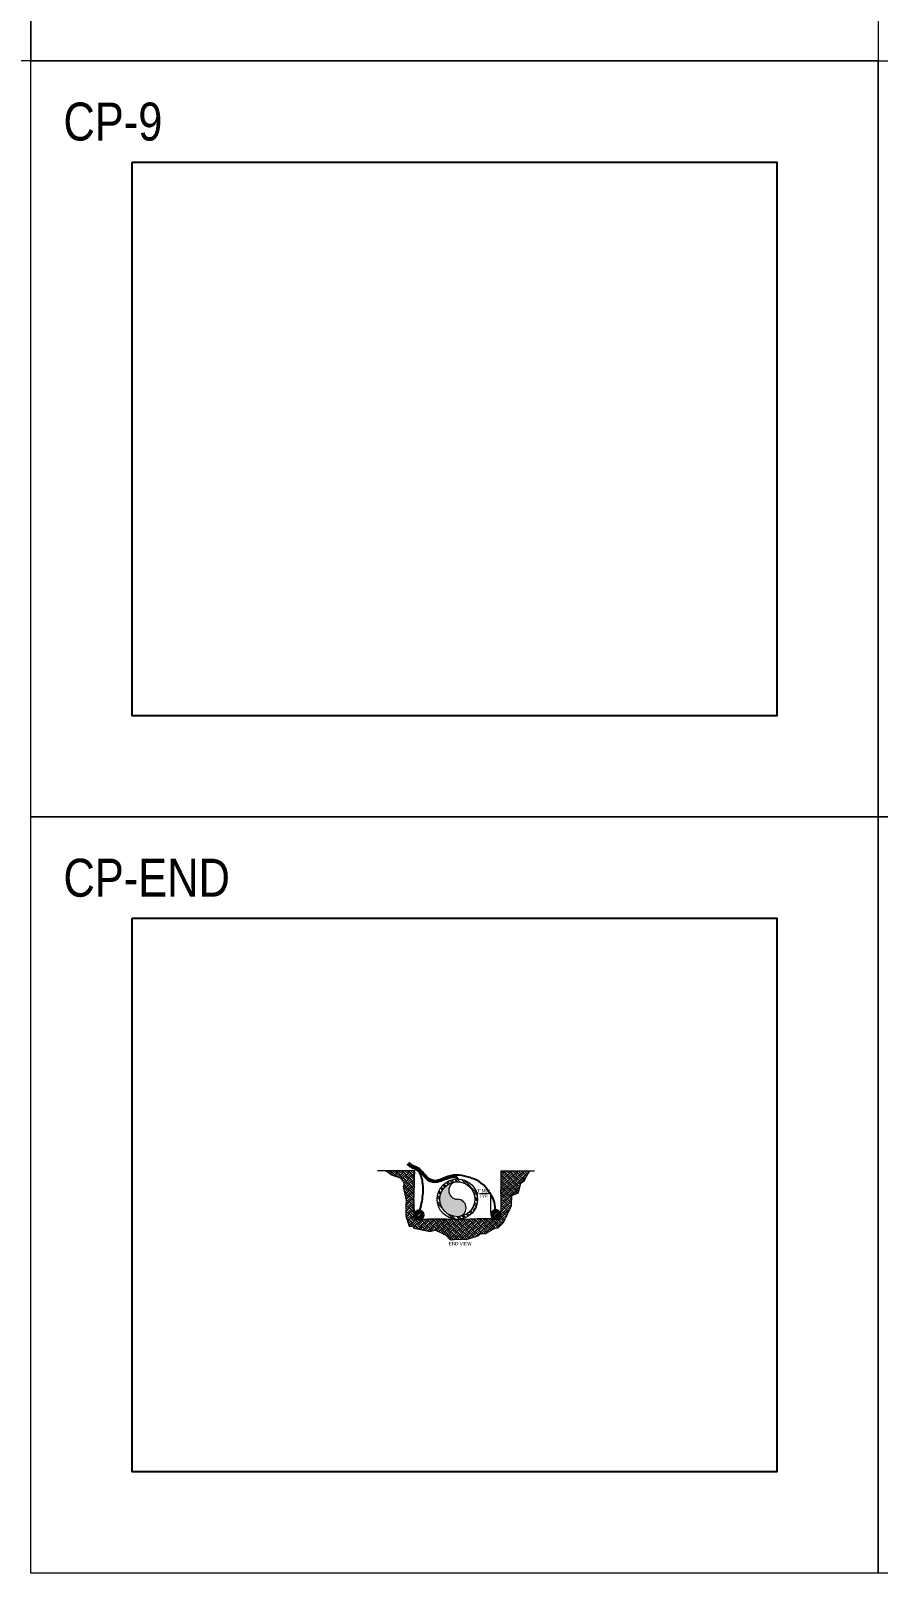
# Model space of a CAD drawing. Header units: inches. Extents: x 0 to 4744, y 0 to 4696.
# Drawn here: x 1618 to 2372, y 2075 to 3448 of the extents above; entities that cross this region are included whole.
import ezdxf

# ---------------------------------------------------------------- set-up
doc = ezdxf.new("R2010")
doc.units = ezdxf.units.IN
doc.header["$LTSCALE"] = 0.2
doc.header["$MEASUREMENT"] = 0
doc.layers.add('E-ANDS', color=171, linetype='Continuous')
for name, color, linetype, lineweight in [('E-WELD', 52, 'Continuous', 15), ('E-WIRE-LEAD', 50, 'Continuous', 25), ('G-ANNO', 122, 'Continuous', 20), ('G-ANNO-DIMS', 3, 'Continuous', 20), ('G-DIMS-JOG', 6, 'Continuous', 20), ('MS-LABL-1', 142, 'Continuous', 13), ('MS-LABL-2', 30, 'Continuous', 25), ('O-ERTH', 33, 'Continuous', 20), ('U-PIPE', 4, 'Continuous', 15)]:
    doc.layers.add(name, color=color, linetype=linetype, lineweight=lineweight)
doc.styles.get("Standard").update_dxf_attribs({"font": 'ARIALN.TTF'})
doc.dimstyles.get("Standard").update_dxf_attribs({"dimtxt": 2, "dimasz": 3, "dimexe": 0.18, "dimexo": 0.0625, "dimgap": 0.09, "dimtad": 0, "dimtih": 1, "dimtoh": 1, "dimdec": 4, "dimzin": 0, "dimdsep": 46, "dimlunit": 4, "dimtxsty": 'Standard', "dimcen": 0.09, "dimclrd": 256, "dimclre": 256, "dimclrt": 256, "dimadec": 0, "dimazin": 0, "dimtfac": 1, "dimtdec": 4, "dimtofl": 0, "dimtmove": 0, "dimatfit": 3, "dimfxl": 1, "dimtolj": 1, "dimtzin": 0, "dimlwd": -1, "dimlwe": -1, "dimarcsym": 0})

# ---------------------------------------------------------------- blocks, each defined once
blk = doc.blocks.new('*D1')
at = {"layer": 'Defpoints', "color": 0, "transparency": 16777216}
for p in [(2015.4, 2408.1), (2027.2, 2413.1), (2027.2, 2395.5)]:
    blk.add_point(p, dxfattribs=at)
at = {"layer": 'G-ANNO-DIMS', "transparency": 16777216}
for p, q in [((2015.4, 2408.6), (2015.4, 2413.6)), ((2019.9, 2413.1), (2022.7, 2413.1)), ((2027.2, 2396), (2027.2, 2413.6))]:
    blk.add_line(p, q, dxfattribs=at)
for points in [[(2019.9, 2413.9), (2019.9, 2412.4), (2015.4, 2413.1)], [(2022.7, 2413.9), (2022.7, 2412.4), (2027.2, 2413.1)]]:
    blk.add_solid(points, dxfattribs=at)
at = {"layer": 'G-ANNO-DIMS', "transparency": 16777216, "insert": (2021.3, 2413.1), "char_height": 2, "attachment_point": 5}
blk.add_mtext("\\A1;{\\H1.5x;1' MIN.\\PTYP.}", dxfattribs=at)

msp = doc.modelspace()

# ---------------------------------------------------------------- hatches: boundary and pattern name
at = {"layer": 'E-ANDS'}
h = msp.add_hatch(dxfattribs=at)
h.set_pattern_fill('AR-SAND', color=256, scale=0.540805, angle=180)
h.set_pattern_definition([(217.5, (-242.25044, 1017.5834), (0.03406715, -1.04203683), [0, -0.8220243, 0, -0.9193693, 0, -0.8788089]), (187.5, (-242.2504, 1017.5834), (-0.9571049, -1.526232), [0, -0.44346049, 0, -0.7409035, 0, -0.28392287]), (147.5, (-241.58525, 1017.5834), (-1.68414495, -0.00306045), [0, -0.27040273, 0, -0.97344985, 0, -1.27089285]), (137.5, (-241.5853, 1017.5834), (-1.6257297, -0.47465175), [0, -0.13520137, 0, -0.63815045, 0, -0.73008738])])
edge = h.paths.add_edge_path()
edge.add_spline(control_points=[(1963.45387, 2397.98228), (1963.84398, 2397.97099), (1964.7691, 2397.94421), (1965.79165, 2397.07568), (1967.09802, 2396.31099), (1967.41029, 2394.60877), (1967.55374, 2392.71431), (1966.32365, 2391.04788), (1964.48299, 2390.17856), (1962.50146, 2390.05471), (1960.52097, 2390.80889), (1959.61854, 2392.59458), (1959.24418, 2394.56525), (1960.07709, 2396.3665), (1961.42304, 2397.73261), (1962.73982, 2397.97338), (1963.4044, 2397.98166), (1963.45387, 2397.98228)], knot_values=[0, 0, 0, 0, 1.1402990734, 2.7041692016, 3.8933593696, 5.5009111653, 7.5300148008, 9.483391327, 11.2385852953, 13.5180283045, 15.2922713888, 17.2193169685, 19.2171614342, 21.113543591, 22.9219217251, 24.7693235038, 24.9178993076, 24.9178993076, 24.9178993076, 24.9178993076], degree=3, periodic=0)
h.paths.add_polyline_path([(1965.95387, 2394.01067, 1), (1960.95387, 2394.01067, 1)], flags=16)
h = msp.add_hatch(dxfattribs=at)
h.set_pattern_fill('ANSI32', color=256, scale=7, angle=180)
h.set_pattern_definition([(225, (-242.2504, 1017.5834), (1.8561553, -1.8561553), []), (225, (-243.488, 1017.5834), (1.8561553, -1.8561553), [])])
h.paths.add_polyline_path([(1965.95387, 2394.01067, 1), (1960.95387, 2394.01067, 1)])
h = msp.add_hatch(dxfattribs=at)
h.set_pattern_fill('AR-SAND', color=256, scale=0.540805, angle=180)
h.set_pattern_definition([(217.5, (-174.1754, 1018.0067), (0.03406715, -1.04203683), [0, -0.8220243, 0, -0.9193693, 0, -0.8788089]), (187.5, (-174.1754, 1018.0067), (-0.9571049, -1.526232), [0, -0.44346049, 0, -0.7409035, 0, -0.28392287]), (147.5, (-173.5102, 1018.0067), (-1.68414495, -0.00306045), [0, -0.27040273, 0, -0.97344985, 0, -1.27089285]), (137.5, (-173.5102, 1018.0067), (-1.6257297, -0.47465175), [0, -0.13520137, 0, -0.63815045, 0, -0.73008738])])
edge = h.paths.add_edge_path()
edge.add_spline(control_points=[(2031.5289, 2398.40559), (2031.919, 2398.3943), (2032.84413, 2398.36753), (2033.86668, 2397.49899), (2035.17305, 2396.7343), (2035.48532, 2395.03208), (2035.62877, 2393.13763), (2034.39868, 2391.47119), (2032.55802, 2390.60188), (2030.57649, 2390.47803), (2028.596, 2391.2322), (2027.69357, 2393.01789), (2027.31921, 2394.98857), (2028.15212, 2396.78982), (2029.49807, 2398.15592), (2030.81485, 2398.39669), (2031.47943, 2398.40498), (2031.5289, 2398.40559)], knot_values=[0, 0, 0, 0, 1.1402990734, 2.7041692016, 3.8933593696, 5.5009111653, 7.5300148008, 9.483391327, 11.2385852953, 13.5180283045, 15.2922713888, 17.2193169685, 19.2171614342, 21.113543591, 22.9219217251, 24.7693235038, 24.9178993076, 24.9178993076, 24.9178993076, 24.9178993076], degree=3, periodic=0)
h.paths.add_polyline_path([(2034.0289, 2394.43398, 1), (2029.0289, 2394.43398, 1)], flags=16)
h = msp.add_hatch(dxfattribs=at)
h.set_pattern_fill('ANSI32', color=256, scale=7, angle=180)
h.set_pattern_definition([(225, (-174.1754, 1018.0067), (1.8561553, -1.8561553), []), (225, (-175.4129, 1018.0067), (1.8561553, -1.8561553), [])])
h.paths.add_polyline_path([(2034.0289, 2394.43398, 1), (2029.0289, 2394.43398, 1)])
at = {"layer": 'E-WELD'}
h = msp.add_hatch(color=256, dxfattribs=at)
h.dxf.hatch_style = 1
edge = h.paths.add_edge_path()
edge.add_arc((1997.44057, 2408.07346), 18, 87.62227285, 92.62509287)
edge.add_arc((1997.40155, 2426.15047), 0.79122, -6.71427628, 186.961642, ccw=False)
at = {"layer": 'O-ERTH'}
h = msp.add_hatch(dxfattribs=at)
h.set_pattern_fill('EARTH', color=256, scale=15, angle=45)
h.set_pattern_definition([(45, (1683.7536, -3634.5003), (4e-16, 5.3033009), [3.75, -3.75]), (45, (1682.7592, -3633.506), (4e-16, 5.3033009), [3.75, -3.75]), (45, (1681.765, -3632.5116), (4e-16, 5.3033009), [3.75, -3.75]), (135, (1681.765, -3631.8487), (-5.3033009, 4e-16), [3.75, -3.75]), (135, (1682.7592, -3630.8543), (-5.3033009, 4e-16), [3.75, -3.75]), (135, (1683.7536, -3629.86), (-5.3033009, 4e-16), [3.75, -3.75])])
edge = h.paths.add_edge_path()
edge.add_spline(control_points=[(1958.74817, 2408.80349), (1958.97872, 2412.6481), (1959.20926, 2416.4927), (1959.43981, 2433.32805)], knot_values=[74.6873197772, 74.6873197772, 74.6873197772, 74.6873197772, 75.6873197772, 75.6873197772, 75.6873197772, 75.6873197772], weights=[1, 1, 1, 1], degree=3, periodic=0)
edge.add_line((1959.43981, 2433.32805), (1933.99521, 2433.32805))
edge.add_line((1933.99521, 2433.32805), (1939.42127, 2429.38367))
edge.add_line((1939.42127, 2429.38367), (1946.38283, 2427.0297))
edge.add_line((1946.38283, 2427.0297), (1949.76126, 2423.14057))
edge.add_line((1949.76126, 2423.14057), (1949.76126, 2420.47961))
edge.add_line((1949.76126, 2420.47961), (1949.04457, 2419.3538))
edge.add_line((1949.04457, 2419.3538), (1951.70646, 2407.37929))
edge.add_line((1951.70646, 2407.37929), (1951.60403, 2401.95501))
edge.add_line((1951.60403, 2401.95501), (1951.60403, 2399.90809))
edge.add_line((1951.60403, 2399.90809), (1951.60403, 2396.2236))
edge.add_line((1951.60403, 2396.2236), (1951.60403, 2393.97198))
edge.add_line((1951.60403, 2393.97198), (1951.80874, 2391.92507))
edge.add_line((1951.80874, 2391.92507), (1954.57291, 2383.94211))
edge.add_line((1954.57291, 2383.94211), (1957.64421, 2383.94211))
edge.add_line((1957.64421, 2383.94211), (1958.77044, 2382.40688))
edge.add_line((1958.77044, 2382.40688), (1973.20554, 2379.29991))
edge.add_line((1973.20554, 2379.29991), (1977.60778, 2380.66703))
edge.add_line((1977.60778, 2380.66703), (1987.1288, 2375.95915))
edge.add_line((1987.1288, 2375.95915), (1991.01907, 2371.86531))
edge.add_line((1991.01907, 2371.86531), (1998.18547, 2372.47936))
edge.add_line((1998.18547, 2372.47936), (2005.55659, 2372.06995))
edge.add_line((2005.55659, 2372.06995), (2015.58945, 2375.44738))
edge.add_line((2015.58945, 2375.44738), (2017.9442, 2377.59665))
edge.add_line((2017.9442, 2377.59665), (2022.85828, 2377.39195))
edge.add_line((2022.85828, 2377.39195), (2025.52002, 2379.23422))
edge.add_line((2025.52002, 2379.23422), (2031.15078, 2382.40688))
edge.add_line((2031.15078, 2382.40688), (2033.60782, 2382.50924))
edge.add_line((2033.60782, 2382.50924), (2038.41947, 2387.21718))
edge.add_line((2038.41947, 2387.21718), (2040.97893, 2392.74389))
edge.add_line((2040.97893, 2392.74389), (2041.96119, 2394.8649))
edge.add_line((2041.96119, 2394.8649), (2045.6883, 2402.36435))
edge.add_line((2045.6883, 2402.36435), (2045.89301, 2411.26848))
edge.add_line((2045.89301, 2411.26848), (2051.72848, 2413.8271))
edge.add_line((2051.72848, 2413.8271), (2052.75229, 2417.40923))
edge.add_line((2052.75229, 2417.40923), (2053.87838, 2422.21947))
edge.add_line((2053.87838, 2422.21947), (2057.25681, 2424.57344))
edge.add_line((2057.25681, 2424.57344), (2059.3043, 2428.87198))
edge.add_line((2059.3043, 2428.87198), (2061.96618, 2433.27019))
edge.add_line((2061.96618, 2433.27019), (2036.06424, 2433.27019))
edge.add_spline(control_points=[(2036.06424, 2433.27019), (2035.99336, 2418.13872), (2035.92248, 2415.94013), (2035.85161, 2413.74155)], knot_values=[0, 0, 0, 0, 1, 1, 1, 1], weights=[1, 1, 1, 1], degree=3, periodic=0)
edge.add_spline(control_points=[(2035.85161, 2413.74155), (2035.97049, 2410.51678), (2036.08938, 2407.292), (2036.20827, 2404.06723)], knot_values=[1, 1, 1, 1, 2, 2, 2, 2], weights=[1, 1, 1, 1], degree=3, periodic=0)
edge.add_spline(control_points=[(2036.20827, 2404.06723), (2036.09844, 2401.17464), (2035.98861, 2398.28205), (2035.87878, 2395.38945)], knot_values=[2, 2, 2, 2, 3, 3, 3, 3], weights=[1, 1, 1, 1], degree=3, periodic=0)
edge.add_spline(control_points=[(2035.87878, 2395.38945), (2035.93001, 2393.67969), (2035.98124, 2391.96993), (2036.03246, 2390.26017)], knot_values=[3, 3, 3, 3, 4, 4, 4, 4], weights=[1, 1, 1, 1], degree=3, periodic=0)
edge.add_spline(control_points=[(2036.03246, 2390.26017), (2031.92949, 2390.44322), (2016.444, 2390.9791), (1998.71074, 2389.14953), (1980.56493, 2390.98452), (1964.80822, 2389.78853), (1959.66309, 2390.09367), (1959.03488, 2390.137)], knot_values=[4, 4, 4, 4, 16.3136569828, 40.0472865859, 57.2210314148, 70.7986498136, 72.6873197772, 72.6873197772, 72.6873197772, 72.6873197772], weights=[1, 1, 1, 1, 1, 1, 1, 1], degree=3, periodic=0)
edge.add_spline(control_points=[(1959.03488, 2390.137), (1959.11399, 2391.78002), (1959.19311, 2393.42304), (1959.27223, 2395.06607)], knot_values=[72.6873197772, 72.6873197772, 72.6873197772, 72.6873197772, 73.6873197772, 73.6873197772, 73.6873197772, 73.6873197772], weights=[1, 1, 1, 1], degree=3, periodic=0)
edge.add_spline(control_points=[(1959.27223, 2395.06607), (1959.09754, 2399.64521), (1958.92286, 2404.22435), (1958.74817, 2408.80349)], knot_values=[73.6873197772, 73.6873197772, 73.6873197772, 73.6873197772, 74.6873197772, 74.6873197772, 74.6873197772, 74.6873197772], weights=[1, 1, 1, 1], degree=3, periodic=0)
at = {"layer": 'U-PIPE'}
h = msp.add_hatch(dxfattribs=at)
h.set_pattern_fill('ANSI32', color=256, scale=10, angle=270)
h.paths.add_polyline_path([(1979.44057, 2408.07346, 1), (2015.44057, 2408.07346, 1)])
h.paths.add_polyline_path([(2013.00552, 2408.07346, -1), (1981.87562, 2408.07346, -1)], flags=16)
h = msp.add_hatch(color=256, dxfattribs=at)
h.dxf.hatch_style = 1
h.paths.add_polyline_path([(1997.44057, 2392.50851, 1), (1997.44057, 2408.07346, -1), (1997.44057, 2423.63841, 0.4142135624), (1981.87562, 2408.07346, 0.4142135624)])

# ---------------------------------------------------------------- linework, layer by layer
at = {"layer": 'E-ANDS'}
for centre in [(1963.45387, 2394.01067), (2031.5289, 2394.43398)]:
    msp.add_circle(centre, 2.5, dxfattribs=at)
for points in [[(1963.45387, 2397.98228), (1964.58598, 2397.8459), (1965.92288, 2397.03449), (1966.85392, 2396.29467), (1967.35526, 2394.76729), (1967.30751, 2392.73875), (1966.18547, 2391.13978), (1964.61838, 2390.34924), (1962.34191, 2390.2329), (1960.71854, 2390.94885), (1959.71872, 2392.59624), (1959.45327, 2394.57637), (1960.18348, 2396.32653), (1961.50635, 2397.55952), (1963.30531, 2397.97978), (1963.45387, 2397.98228)], [(2031.5289, 2398.40559), (2032.66101, 2398.26922), (2033.99791, 2397.4578), (2034.92895, 2396.71798), (2035.43029, 2395.19061), (2035.38254, 2393.16206), (2034.2605, 2391.56309), (2032.69341, 2390.77256), (2030.41694, 2390.65622), (2028.79357, 2391.37217), (2027.79375, 2393.01955), (2027.5283, 2394.99968), (2028.25851, 2396.74984), (2029.58138, 2397.98283), (2031.38034, 2398.40309), (2031.5289, 2398.40559)]]:
    msp.add_spline(points, degree=3, dxfattribs=at)
at = {"layer": 'E-WELD'}
msp.add_arc((1997.40155, 2426.15047), 0.79122, 353.28572372, 186.961642, dxfattribs=at)
at = {"layer": 'E-WIRE-LEAD'}
for points, knots in [([(1964.09041, 2397.98106), (1964.75793, 2400.7732), (1966.4849, 2407.9969), (1967.63553, 2418.58434), (1964.61492, 2433.5499), (1956.30766, 2435.99891), (1954.01042, 2437.81126), (1953.25197, 2439.37372)], [0, 0, 0, 0, 8.6277809258, 22.3213369347, 31.3521648309, 38.7766654611, 45.5106607291, 45.5106607291, 45.5106607291, 45.5106607291]), ([(1997.40155, 2426.94169), (1995.1905, 2427.59835), (1986.77864, 2427.11129), (1975.98143, 2418.58849), (1965.73883, 2430.47354), (1961.81962, 2435.93107), (1955.07201, 2436.25064), (1953.92907, 2439.58596)], [46.5088744434, 46.5088744434, 46.5088744434, 46.5088744434, 53.0542636898, 72.1472835441, 82.0410537257, 86.4528072447, 101.084529915, 101.084529915, 101.084529915, 101.084529915]), ([(1997.40155, 2426.94169), (1997.15165, 2428.6053), (1988.32213, 2428.8704), (1976.19554, 2419.29825), (1965.95295, 2431.18331), (1962.16438, 2436.45891), (1955.95899, 2436.91963), (1954.42005, 2439.67494)], [42.1340643065, 42.1340643065, 42.1340643065, 42.1340643065, 53.0542636898, 72.1472835441, 82.0410537257, 86.4528072447, 100.1199493146, 100.1199493146, 100.1199493146, 100.1199493146]), ([(2031.3244, 2398.41295), (2031.04423, 2405.80007), (2021.50177, 2422.11127), (2013.66199, 2425.90556), (1991.57739, 2432.45221), (1976.58524, 2420.28315), (1967.18346, 2431.29575), (1962.30311, 2437.08057), (1956.47456, 2437.63246), (1954.72289, 2440.02586)], [0, 0, 0, 0, 6.6803422223, 31.941742502, 53.0542636898, 72.1472835441, 82.0410537257, 86.4528072447, 99.4260229097, 99.4260229097, 99.4260229097, 99.4260229097])]:
    msp.add_open_spline(points, degree=3, knots=knots, dxfattribs=at)
at = {"layer": 'G-DIMS-JOG'}
msp.add_spline([(1953.16412, 2438.36091), (1953.27476, 2439.3961), (1954.59607, 2439.77265), (1954.63742, 2440.88497)], degree=3, dxfattribs=at)
at = {"layer": 'MS-LABL-1'}
for points in [[(863.96691, 4093.67578), (1617.88655, 4093.67578), (1617.88655, 3420.89587), (863.96691, 3420.89587)], [(1617.88655, 4093.67578), (2371.80619, 4093.67578), (2371.80619, 3420.89587), (1617.88655, 3420.89587)], [(1617.88655, 3420.89588), (2371.80619, 3420.89588), (2371.80619, 2748.11597), (1617.88655, 2748.11597)], [(2371.80619, 3420.89588), (3125.72583, 3420.89588), (3125.72583, 2748.11597), (2371.80619, 2748.11597)], [(1617.88655, 2748.11597), (2371.80619, 2748.11597), (2371.80619, 2075.33606), (1617.88655, 2075.33606)], [(2371.80619, 2748.11597), (3125.72583, 2748.11597), (3125.72583, 2075.33606), (2371.80619, 2075.33606)]]:
    msp.add_lwpolyline(points, close=True, dxfattribs=at)
at = {"layer": 'MS-LABL-2'}
for points in [[(1708.02289, 3330.75953), (2281.66985, 3330.75953), (2281.66985, 2838.2523), (1708.02289, 2838.2523)], [(1708.02289, 2657.97963), (2281.66985, 2657.97963), (2281.66985, 2165.47239), (1708.02289, 2165.47239)]]:
    msp.add_lwpolyline(points, close=True, dxfattribs=at)
at = {"layer": 'O-ERTH'}
for p, q in [((1959.43981, 2433.32805), (1926.41939, 2433.32805)), ((1933.99521, 2433.32805), (1939.42127, 2429.38367)), ((1939.42127, 2429.38367), (1946.38283, 2427.0297)), ((2036.06237, 2433.27019), (2066.06115, 2433.27019)), ((2057.25681, 2424.57344), (2059.3043, 2428.87198)), ((2059.3043, 2428.87198), (2061.96618, 2433.27019)), ((1946.38283, 2427.0297), (1949.76126, 2423.14057)), ((1949.76126, 2420.47961), (1949.04457, 2419.3538)), ((1949.04457, 2419.3538), (1951.70646, 2407.37929)), ((1949.76126, 2423.14057), (1949.76126, 2420.47961)), ((2051.72848, 2413.8271), (2052.75229, 2417.40923)), ((2052.75229, 2417.40923), (2053.87838, 2422.21947)), ((2053.87838, 2422.21947), (2057.25681, 2424.57344)), ((1951.70646, 2407.37929), (1951.60403, 2401.95501)), ((1951.60403, 2401.95501), (1951.60403, 2399.90809)), ((2041.96119, 2394.8649), (2045.6883, 2402.36435)), ((2045.6883, 2402.36435), (2045.89301, 2411.26848)), ((2045.89301, 2411.26848), (2051.72848, 2413.8271)), ((1951.60403, 2399.90809), (1951.60403, 2396.2236)), ((1951.60403, 2396.2236), (1951.60403, 2393.97198)), ((1951.60403, 2393.97198), (1951.80874, 2391.92507)), ((1951.80874, 2391.92507), (1954.57291, 2383.94211)), ((2038.41947, 2387.21718), (2040.97893, 2392.74389)), ((2040.97893, 2392.74389), (2041.96119, 2394.8649)), ((1954.57291, 2383.94211), (1957.64421, 2383.94211)), ((1957.64421, 2383.94211), (1958.77044, 2382.40688)), ((1958.77044, 2382.40688), (1973.20554, 2379.29991)), ((1973.20554, 2379.29991), (1977.60778, 2380.66703)), ((1977.60778, 2380.66703), (1987.1288, 2375.95915)), ((1987.1288, 2375.95915), (1991.01907, 2371.86531)), ((2005.55659, 2372.06995), (2015.58945, 2375.44738)), ((2015.58945, 2375.44738), (2017.9442, 2377.59665)), ((2017.9442, 2377.59665), (2022.85828, 2377.39195)), ((2022.85828, 2377.39195), (2025.52002, 2379.23422)), ((2025.52002, 2379.23422), (2031.15078, 2382.40688)), ((2031.15078, 2382.40688), (2033.60782, 2382.50924)), ((2033.60782, 2382.50924), (2038.41947, 2387.21718)), ((1991.01907, 2371.86531), (1998.18547, 2372.47936)), ((1998.18547, 2372.47936), (2005.55659, 2372.06995))]:
    msp.add_line(p, q, dxfattribs=at)
msp.add_open_spline([(2036.06424, 2433.27019), (2035.99336, 2418.13872), (2035.92248, 2415.94013), (2035.85161, 2413.74155), (2035.97049, 2410.51678), (2036.08938, 2407.292), (2036.20827, 2404.06723), (2036.09844, 2401.17464), (2035.98861, 2398.28205), (2035.87878, 2395.38945), (2035.93001, 2393.67969), (2035.98124, 2391.96993), (2036.03246, 2390.26017), (2031.92949, 2390.44322), (2016.444, 2390.9791), (1998.71074, 2389.14953), (1980.56493, 2390.98452), (1964.80822, 2389.78853), (1959.66309, 2390.09367), (1959.03488, 2390.137), (1959.11399, 2391.78002), (1959.19311, 2393.42304), (1959.27223, 2395.06607), (1959.09754, 2399.64521), (1958.92286, 2404.22435), (1958.74817, 2408.80349), (1958.97872, 2412.6481), (1959.20926, 2416.4927), (1959.43981, 2433.32805)], degree=3, knots=[0, 0, 0, 0, 1, 1, 1, 2, 2, 2, 3, 3, 3, 4, 4, 4, 16.3136569828, 40.0472865859, 57.2210314148, 70.7986498136, 72.6873197772, 72.6873197772, 72.6873197772, 73.6873197772, 73.6873197772, 73.6873197772, 74.6873197772, 74.6873197772, 74.6873197772, 75.6873197772, 75.6873197772, 75.6873197772, 75.6873197772], dxfattribs=at)
at = {"layer": 'U-PIPE'}
for radius in [18, 15.56495]:
    msp.add_circle((1997.44057, 2408.07346), radius, dxfattribs=at)
for centre, start, end in [((1997.44057, 2415.85593), 90, 270), ((1997.44057, 2400.29098), 270, 90)]:
    msp.add_arc(centre, 7.78247, start, end, dxfattribs=at)

# ---------------------------------------------------------------- texts
at = {"layer": 'G-ANNO', "insert": (1989.67952, 2370.08858), "char_height": 3, "attachment_point": 1}
msp.add_mtext_dynamic_manual_height_columns('END VIEW', width=22.0143306, gutter_width=15, heights=[0], dxfattribs=at)
at = {"layer": 'MS-LABL-2', "char_height": 33.75, "attachment_point": 1}
for s, insert in [('CP-9', (1646.90645, 3383.74632)), ('CP-END', (1646.90645, 2710.96641))]:
    msp.add_mtext_dynamic_manual_height_columns(s, width=3015.427591, gutter_width=10, heights=[0], dxfattribs=dict(at, insert=insert))

# ---------------------------------------------------------------- dimensions: what is measured, and where the dimension line sits
at = {"layer": 'G-ANNO-DIMS'}
dim = msp.add_linear_dim(base=(2027.2393, 2413.14915), p1=(2015.44057, 2408.07346), p2=(2027.2393, 2395.50476), text="{\\H1.5x;1' MIN.\\PTYP.}", dimstyle='Standard', override={"dimtxt": 2, "dimasz": 4.5, "dimexe": 0.5, "dimexo": 0.5, "dimlunit": 4}, dxfattribs=at)
dim.commit()
dim.dimension.update_dxf_attribs({"geometry": '*D1', "text_midpoint": (2021.33993, 2413.14915), "dimtype": 160})

doc.saveas('drawing.dxf')
